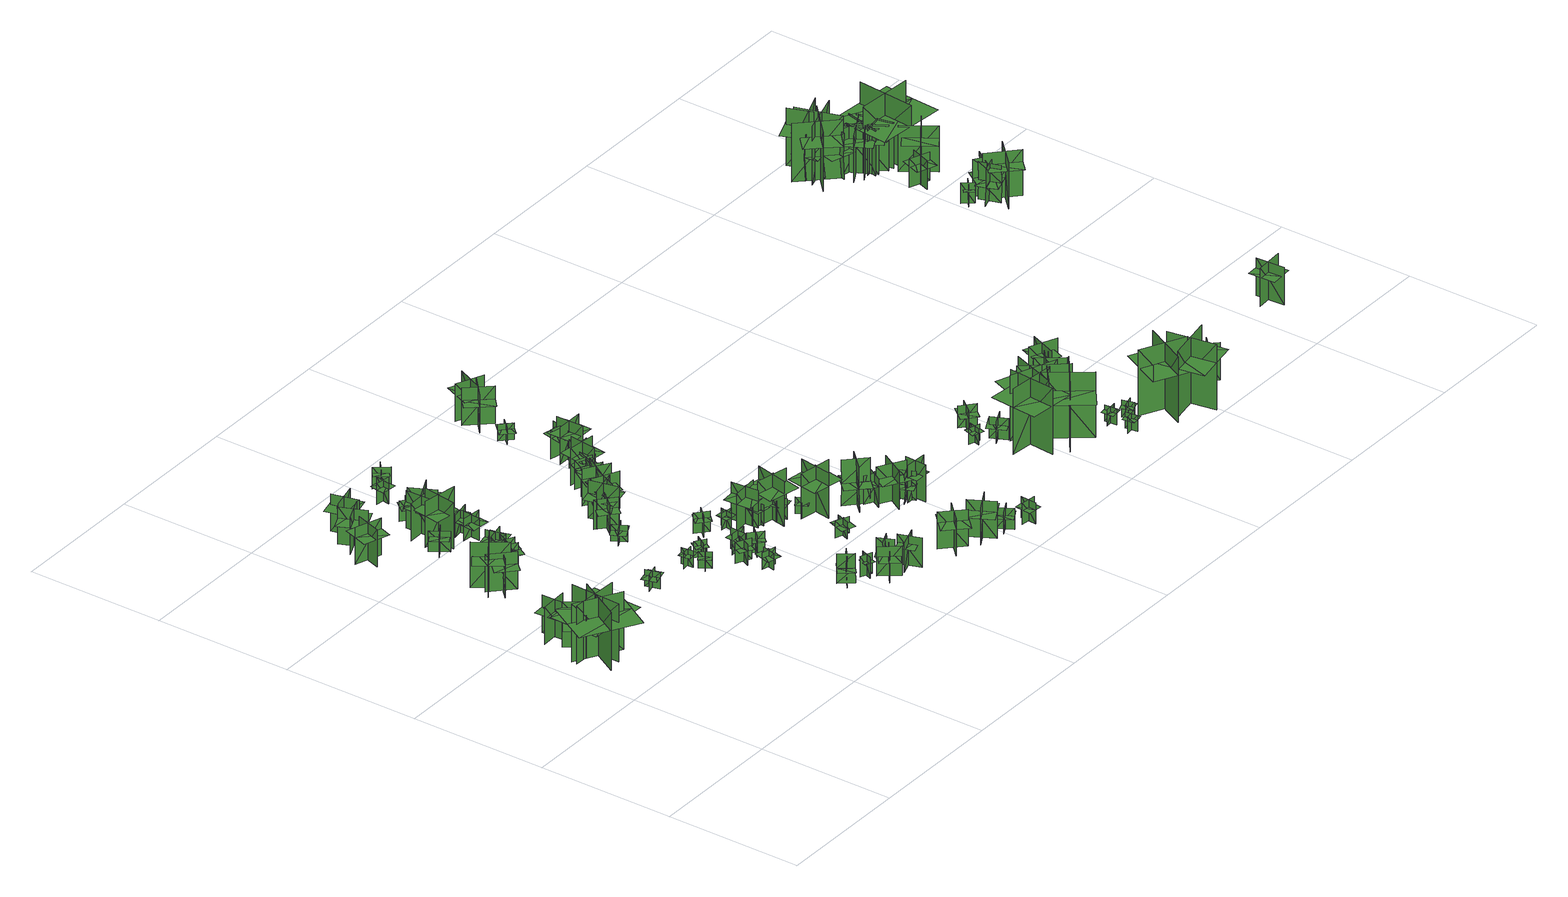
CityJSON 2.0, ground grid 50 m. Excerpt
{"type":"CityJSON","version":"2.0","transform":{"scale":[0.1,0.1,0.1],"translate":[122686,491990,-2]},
"CityObjects":{
"tree1":{"type":"SolitaryVegetationObject","geometry":[{"type":"MultiSurface","lod":"1","boundaries":[[[0,1,2]],[[0,2,3]],[[4,5,6]],[[4,6,7]],[[8,9,10]],[[8,10,11]],[[8,11,12]],[[8,12,13]]]}]},
"tree2":{"type":"SolitaryVegetationObject","geometry":[{"type":"MultiSurface","lod":"1","boundaries":[[[14,15,16]],[[14,16,17]],[[18,19,20]],[[18,20,21]],[[22,23,24]],[[22,24,25]],[[22,25,26]],[[22,26,27]]]}]},
"tree3":{"type":"SolitaryVegetationObject","geometry":[{"type":"MultiSurface","lod":"1","boundaries":[[[28,29,30]],[[28,30,31]],[[32,33,34]],[[32,34,35]],[[36,37,38]],[[36,38,39]],[[36,39,40]],[[36,40,41]]]}]},
"tree4":{"type":"SolitaryVegetationObject","geometry":[{"type":"MultiSurface","lod":"1","boundaries":[[[42,43,44]],[[42,44,45]],[[46,47,48]],[[46,48,49]],[[50,51,52]],[[50,52,53]],[[50,53,54]],[[50,54,55]]]}]},
"tree5":{"type":"SolitaryVegetationObject","geometry":[{"type":"MultiSurface","lod":"1","boundaries":[[[56,57,58]],[[56,58,59]],[[60,61,62]],[[60,62,63]],[[64,65,66]],[[64,66,67]],[[64,67,68]],[[64,68,69]]]}]},
"tree6":{"type":"SolitaryVegetationObject","geometry":[{"type":"MultiSurface","lod":"1","boundaries":[[[70,71,72]],[[70,72,73]],[[74,75,76]],[[74,76,77]],[[78,79,80]],[[78,80,81]],[[78,81,82]],[[78,82,83]]]}]},
"tree7":{"type":"SolitaryVegetationObject","geometry":[{"type":"MultiSurface","lod":"1","boundaries":[[[84,85,86]],[[84,86,87]],[[88,89,90]],[[88,90,91]],[[92,93,94]],[[92,94,95]],[[92,95,96]],[[92,96,97]]]}]},
"tree8":{"type":"SolitaryVegetationObject","geometry":[{"type":"MultiSurface","lod":"1","boundaries":[[[98,99,100]],[[98,100,101]],[[102,103,104]],[[102,104,105]],[[106,107,108]],[[106,108,109]],[[106,109,110]],[[106,110,111]]]}]},
"tree9":{"type":"SolitaryVegetationObject","geometry":[{"type":"MultiSurface","lod":"1","boundaries":[[[112,113,114]],[[112,114,115]],[[116,117,118]],[[116,118,119]],[[120,121,122]],[[120,122,123]],[[120,123,124]],[[120,124,125]]]}]},
"tree10":{"type":"SolitaryVegetationObject","geometry":[{"type":"MultiSurface","lod":"1","boundaries":[[[126,127,128]],[[126,128,129]],[[130,131,132]],[[130,132,133]],[[134,135,136]],[[134,136,137]],[[134,137,138]],[[134,138,139]]]}]},
"tree11":{"type":"SolitaryVegetationObject","geometry":[{"type":"MultiSurface","lod":"1","boundaries":[[[140,141,142]],[[140,142,143]],[[144,145,146]],[[144,146,147]],[[148,149,150]],[[148,150,151]],[[148,151,152]],[[148,152,153]]]}]},
"tree12":{"type":"SolitaryVegetationObject","geometry":[{"type":"MultiSurface","lod":"1","boundaries":[[[154,155,156]],[[154,156,157]],[[158,159,160]],[[158,160,161]],[[162,163,164]],[[162,164,165]],[[162,165,166]],[[162,166,167]]]}]},
"tree13":{"type":"SolitaryVegetationObject","geometry":[{"type":"MultiSurface","lod":"1","boundaries":[[[168,169,170]],[[168,170,171]],[[172,173,174]],[[172,174,175]],[[176,177,178]],[[176,178,179]],[[176,179,180]],[[176,180,181]]]}]},
"tree14":{"type":"SolitaryVegetationObject","geometry":[{"type":"MultiSurface","lod":"1","boundaries":[[[182,183,184]],[[182,184,185]],[[186,187,188]],[[186,188,189]],[[190,191,192]],[[190,192,193]],[[190,193,194]],[[190,194,195]]]}]},
"tree15":{"type":"SolitaryVegetationObject","geometry":[{"type":"MultiSurface","lod":"1","boundaries":[[[196,197,198]],[[196,198,199]],[[200,201,202]],[[200,202,203]],[[204,205,206]],[[204,206,207]],[[204,207,208]],[[204,208,209]]]}]},
"tree16":{"type":"SolitaryVegetationObject","geometry":[{"type":"MultiSurface","lod":"1","boundaries":[[[210,211,212]],[[210,212,213]],[[214,215,216]],[[214,216,217]],[[218,219,220]],[[218,220,221]],[[218,221,222]],[[218,222,223]]]}]},
"tree17":{"type":"SolitaryVegetationObject","geometry":[{"type":"MultiSurface","lod":"1","boundaries":[[[224,225,226]],[[224,226,227]],[[228,229,230]],[[228,230,231]],[[232,233,234]],[[232,234,235]],[[232,235,236]],[[232,236,237]]]}]},
"tree18":{"type":"SolitaryVegetationObject","geometry":[{"type":"MultiSurface","lod":"1","boundaries":[[[238,239,240]],[[238,240,241]],[[242,243,244]],[[242,244,245]],[[246,247,248]],[[246,248,249]],[[246,249,250]],[[246,250,251]]]}]},
"tree19":{"type":"SolitaryVegetationObject","geometry":[{"type":"MultiSurface","lod":"1","boundaries":[[[252,253,254]],[[252,254,255]],[[256,257,258]],[[256,258,259]],[[260,261,262]],[[260,262,263]],[[260,263,264]],[[260,264,265]]]}]},
"tree20":{"type":"SolitaryVegetationObject","geometry":[{"type":"MultiSurface","lod":"1","boundaries":[[[266,267,268]],[[266,268,269]],[[270,271,272]],[[270,272,273]],[[274,275,276]],[[274,276,277]],[[274,277,278]],[[274,278,279]]]}]},
"tree21":{"type":"SolitaryVegetationObject","geometry":[{"type":"MultiSurface","lod":"1","boundaries":[[[280,281,282]],[[280,282,283]],[[284,285,286]],[[284,286,287]],[[288,289,290]],[[288,290,291]],[[288,291,292]],[[288,292,293]]]}]},
"tree22":{"type":"SolitaryVegetationObject","geometry":[{"type":"MultiSurface","lod":"1","boundaries":[[[294,295,296]],[[294,296,297]],[[298,299,300]],[[298,300,301]],[[302,303,304]],[[302,304,305]],[[302,305,306]],[[302,306,307]]]}]},
"tree23":{"type":"SolitaryVegetationObject","geometry":[{"type":"MultiSurface","lod":"1","boundaries":[[[308,309,310]],[[308,310,311]],[[312,313,314]],[[312,314,315]],[[316,317,318]],[[316,318,319]],[[316,319,320]],[[316,320,321]]]}]},
"tree24":{"type":"SolitaryVegetationObject","geometry":[{"type":"MultiSurface","lod":"1","boundaries":[[[322,323,324]],[[322,324,325]],[[326,327,328]],[[326,328,329]],[[330,331,332]],[[330,332,333]],[[330,333,334]],[[330,334,335]]]}]},
"tree25":{"type":"SolitaryVegetationObject","geometry":[{"type":"MultiSurface","lod":"1","boundaries":[[[336,337,338]],[[336,338,339]],[[340,341,342]],[[340,342,343]],[[344,345,346]],[[344,346,347]],[[344,347,348]],[[344,348,349]]]}]},
"tree26":{"type":"SolitaryVegetationObject","geometry":[{"type":"MultiSurface","lod":"1","boundaries":[[[350,351,352]],[[350,352,353]],[[354,355,356]],[[354,356,357]],[[358,359,360]],[[358,360,361]],[[358,361,362]],[[358,362,363]]]}]},
"tree27":{"type":"SolitaryVegetationObject","geometry":[{"type":"MultiSurface","lod":"1","boundaries":[[[364,365,366]],[[364,366,367]],[[368,369,370]],[[368,370,371]],[[372,373,369]],[[372,369,368]],[[374,375,365]],[[374,365,364]],[[364,365,376]],[[364,376,377]],[[364,378,379]],[[364,379,365]]]}]},
"tree28":{"type":"SolitaryVegetationObject","geometry":[{"type":"MultiSurface","lod":"1","boundaries":[[[380,381,382]],[[380,382,383]],[[384,385,386]],[[384,386,387]],[[388,389,390]],[[388,390,391]],[[388,391,392]],[[388,392,393]]]}]},
"tree29":{"type":"SolitaryVegetationObject","geometry":[{"type":"MultiSurface","lod":"1","boundaries":[[[394,395,396]],[[394,396,397]],[[398,399,400]],[[398,400,401]],[[402,403,404]],[[402,404,405]],[[402,403,406]],[[402,406,407]]]}]},
"tree30":{"type":"SolitaryVegetationObject","geometry":[{"type":"MultiSurface","lod":"1","boundaries":[[[408,409,410]],[[408,410,411]],[[412,413,414]],[[412,414,415]],[[416,417,418]],[[416,418,419]],[[416,419,420]],[[416,420,421]]]}]},
"tree31":{"type":"SolitaryVegetationObject","geometry":[{"type":"MultiSurface","lod":"1","boundaries":[[[422,423,424]],[[422,424,425]],[[426,427,428]],[[426,428,429]],[[430,431,432]],[[430,432,433]],[[430,434,435]],[[430,435,431]]]}]},
"tree32":{"type":"SolitaryVegetationObject","geometry":[{"type":"MultiSurface","lod":"1","boundaries":[[[436,437,438]],[[436,438,439]],[[440,441,442]],[[440,442,443]],[[444,445,446]],[[444,446,447]],[[444,447,448]],[[444,448,449]]]}]},
"tree33":{"type":"SolitaryVegetationObject","geometry":[{"type":"MultiSurface","lod":"1","boundaries":[[[450,451,452]],[[450,452,453]],[[454,455,456]],[[454,456,457]],[[458,459,460]],[[458,460,461]],[[458,459,462]],[[458,462,463]]]}]},
"tree34":{"type":"SolitaryVegetationObject","geometry":[{"type":"MultiSurface","lod":"1","boundaries":[[[464,465,466]],[[464,466,467]],[[468,469,470]],[[468,470,471]],[[472,473,474]],[[472,474,475]],[[472,473,476]],[[472,476,477]]]}]},
"tree35":{"type":"SolitaryVegetationObject","geometry":[{"type":"MultiSurface","lod":"1","boundaries":[[[478,479,480]],[[478,480,481]],[[482,483,484]],[[482,484,485]],[[486,487,488]],[[486,488,489]],[[486,487,490]],[[486,490,491]]]}]},
"tree36":{"type":"SolitaryVegetationObject","geometry":[{"type":"MultiSurface","lod":"1","boundaries":[[[492,493,494]],[[492,494,495]],[[496,497,498]],[[496,498,499]],[[500,501,502]],[[500,502,503]],[[500,501,504]],[[500,504,505]]]}]},
"tree37":{"type":"SolitaryVegetationObject","geometry":[{"type":"MultiSurface","lod":"1","boundaries":[[[506,507,508]],[[506,508,509]],[[510,511,512]],[[510,512,513]],[[514,515,516]],[[514,516,517]],[[514,515,518]],[[514,518,519]]]}]},
"tree38":{"type":"SolitaryVegetationObject","geometry":[{"type":"MultiSurface","lod":"1","boundaries":[[[520,521,522]],[[520,522,523]],[[524,525,526]],[[524,526,527]],[[528,529,525]],[[528,525,524]],[[530,531,521]],[[530,521,520]],[[520,521,532]],[[520,532,533]],[[520,534,535]],[[520,535,521]]]}]},
"tree39":{"type":"SolitaryVegetationObject","geometry":[{"type":"MultiSurface","lod":"1","boundaries":[[[536,537,538]],[[536,538,539]],[[540,541,542]],[[540,542,543]],[[544,545,546]],[[544,546,547]],[[544,547,548]],[[544,548,549]]]}]},
"tree40":{"type":"SolitaryVegetationObject","geometry":[{"type":"MultiSurface","lod":"1","boundaries":[[[550,551,552]],[[550,552,553]],[[554,555,556]],[[554,556,557]],[[558,559,560]],[[558,560,561]],[[558,562,563]],[[558,563,559]]]}]},
"tree41":{"type":"SolitaryVegetationObject","geometry":[{"type":"MultiSurface","lod":"1","boundaries":[[[564,565,566]],[[564,566,567]],[[568,569,570]],[[568,570,571]],[[572,573,574]],[[572,574,575]],[[572,576,577]],[[572,577,573]]]}]},
"tree42":{"type":"SolitaryVegetationObject","geometry":[{"type":"MultiSurface","lod":"1","boundaries":[[[578,579,580]],[[578,580,581]],[[582,583,584]],[[582,584,585]],[[586,587,588]],[[586,588,589]],[[586,589,590]],[[586,590,591]]]}]},
"tree43":{"type":"SolitaryVegetationObject","geometry":[{"type":"MultiSurface","lod":"1","boundaries":[[[592,593,594]],[[592,594,595]],[[596,597,598]],[[596,598,599]],[[600,601,602]],[[600,602,603]],[[600,603,604]],[[600,604,605]]]}]},
"tree44":{"type":"SolitaryVegetationObject","geometry":[{"type":"MultiSurface","lod":"1","boundaries":[[[606,607,608]],[[606,608,609]],[[610,611,612]],[[610,612,613]],[[614,615,616]],[[614,616,617]],[[614,617,618]],[[614,618,619]]]}]},
"tree45":{"type":"SolitaryVegetationObject","geometry":[{"type":"MultiSurface","lod":"1","boundaries":[[[620,621,622]],[[620,622,623]],[[624,625,626]],[[624,626,627]],[[628,629,630]],[[628,630,631]],[[628,631,632]],[[628,632,633]]]}]},
"tree46":{"type":"SolitaryVegetationObject","geometry":[{"type":"MultiSurface","lod":"1","boundaries":[[[634,635,636]],[[634,636,637]],[[638,639,640]],[[638,640,641]],[[642,643,644]],[[642,644,645]],[[642,645,646]],[[642,646,647]]]}]},
"tree47":{"type":"SolitaryVegetationObject","geometry":[{"type":"MultiSurface","lod":"1","boundaries":[[[648,649,650]],[[648,650,651]],[[652,653,654]],[[652,654,655]],[[656,657,658]],[[656,658,659]],[[656,659,660]],[[656,660,661]]]}]},
"tree48":{"type":"SolitaryVegetationObject","geometry":[{"type":"MultiSurface","lod":"1","boundaries":[[[662,663,664]],[[662,664,665]],[[666,667,668]],[[666,668,669]],[[670,671,672]],[[670,672,673]],[[670,673,674]],[[670,674,675]]]}]},
"tree49":{"type":"SolitaryVegetationObject","geometry":[{"type":"MultiSurface","lod":"1","boundaries":[[[676,677,678]],[[676,678,679]],[[680,681,682]],[[680,682,683]],[[684,685,686]],[[684,686,687]],[[684,687,688]],[[684,688,689]]]}]},
"tree50":{"type":"SolitaryVegetationObject","geometry":[{"type":"MultiSurface","lod":"1","boundaries":[[[690,691,692]],[[690,692,693]],[[694,695,696]],[[694,696,697]],[[698,699,700]],[[698,700,701]],[[698,701,702]],[[698,702,703]]]}]},
"tree51":{"type":"SolitaryVegetationObject","geometry":[{"type":"MultiSurface","lod":"1","boundaries":[[[704,705,706]],[[704,706,707]],[[708,709,710]],[[708,710,711]],[[712,713,714]],[[712,714,715]],[[712,715,716]],[[712,716,717]]]}]},
"tree52":{"type":"SolitaryVegetationObject","geometry":[{"type":"MultiSurface","lod":"1","boundaries":[[[718,719,720]],[[718,720,721]],[[722,723,724]],[[722,724,725]],[[726,727,728]],[[726,728,729]],[[726,729,730]],[[726,730,731]]]}]},
"tree53":{"type":"SolitaryVegetationObject","geometry":[{"type":"MultiSurface","lod":"1","boundaries":[[[732,733,734]],[[732,734,735]],[[736,737,738]],[[736,738,739]],[[740,741,742]],[[740,742,743]],[[740,743,744]],[[740,744,745]]]}]},
"tree54":{"type":"SolitaryVegetationObject","geometry":[{"type":"MultiSurface","lod":"1","boundaries":[[[746,747,748]],[[746,748,749]],[[750,751,752]],[[750,752,753]],[[754,755,756]],[[754,756,757]],[[754,757,758]],[[754,758,759]]]}]},
"tree55":{"type":"SolitaryVegetationObject","geometry":[{"type":"MultiSurface","lod":"1","boundaries":[[[760,761,762]],[[760,762,763]],[[764,765,766]],[[764,766,767]],[[768,769,770]],[[768,770,771]],[[768,771,772]],[[768,772,773]]]}]},
"tree56":{"type":"SolitaryVegetationObject","geometry":[{"type":"MultiSurface","lod":"1","boundaries":[[[774,775,776]],[[774,776,777]],[[778,779,780]],[[778,780,781]],[[782,783,784]],[[782,784,785]],[[782,785,786]],[[782,786,787]]]}]},
"tree57":{"type":"SolitaryVegetationObject","geometry":[{"type":"MultiSurface","lod":"1","boundaries":[[[788,789,790]],[[788,790,791]],[[792,793,794]],[[792,794,795]],[[796,797,798]],[[796,798,799]],[[796,799,800]],[[796,800,801]]]}]},
"tree58":{"type":"SolitaryVegetationObject","geometry":[{"type":"MultiSurface","lod":"1","boundaries":[[[802,803,804]],[[802,804,805]],[[806,807,808]],[[806,808,809]],[[810,811,812]],[[810,812,813]],[[810,813,814]],[[810,814,815]]]}]},
"tree59":{"type":"SolitaryVegetationObject","geometry":[{"type":"MultiSurface","lod":"1","boundaries":[[[816,817,818]],[[816,818,819]],[[820,821,822]],[[820,822,823]],[[824,825,821]],[[824,821,820]],[[826,827,817]],[[826,817,816]],[[816,817,828]],[[816,828,829]],[[816,830,831]],[[816,831,817]]]}]},
"tree60":{"type":"SolitaryVegetationObject","geometry":[{"type":"MultiSurface","lod":"1","boundaries":[[[832,833,834]],[[832,834,835]],[[836,837,838]],[[836,838,839]],[[840,841,842]],[[840,842,843]],[[840,843,844]],[[840,844,845]]]}]},
"tree61":{"type":"SolitaryVegetationObject","geometry":[{"type":"MultiSurface","lod":"1","boundaries":[[[846,847,848]],[[846,848,849]],[[850,851,852]],[[850,852,853]],[[854,855,856]],[[854,856,857]],[[854,855,858]],[[854,858,859]]]}]},
"tree62":{"type":"SolitaryVegetationObject","geometry":[{"type":"MultiSurface","lod":"1","boundaries":[[[860,861,862]],[[860,862,863]],[[864,865,866]],[[864,866,867]],[[868,869,870]],[[868,870,871]],[[868,871,872]],[[868,872,873]]]}]},
"tree63":{"type":"SolitaryVegetationObject","geometry":[{"type":"MultiSurface","lod":"1","boundaries":[[[874,875,876]],[[874,876,877]],[[878,879,880]],[[878,880,881]],[[882,883,884]],[[882,884,885]],[[882,883,886]],[[882,886,887]]]}]},
"tree64":{"type":"SolitaryVegetationObject","geometry":[{"type":"MultiSurface","lod":"1","boundaries":[[[888,889,890]],[[888,890,891]],[[892,893,894]],[[892,894,895]],[[896,897,898]],[[896,898,899]],[[896,897,900]],[[896,900,901]]]}]},
"tree65":{"type":"SolitaryVegetationObject","geometry":[{"type":"MultiSurface","lod":"1","boundaries":[[[902,903,904]],[[902,904,905]],[[906,907,908]],[[906,908,909]],[[910,911,907]],[[910,907,906]],[[912,913,903]],[[912,903,902]],[[902,903,914]],[[902,914,915]],[[902,916,917]],[[902,917,903]]]}]},
"tree66":{"type":"SolitaryVegetationObject","geometry":[{"type":"MultiSurface","lod":"1","boundaries":[[[918,919,920]],[[918,920,921]],[[922,923,924]],[[922,924,925]],[[926,927,928]],[[926,928,929]],[[926,927,930]],[[926,930,931]]]}]},
"tree67":{"type":"SolitaryVegetationObject","geometry":[{"type":"MultiSurface","lod":"1","boundaries":[[[932,933,934]],[[932,934,935]],[[936,937,938]],[[936,938,939]],[[940,941,942]],[[940,942,943]],[[940,941,944]],[[940,944,945]]]}]},
"tree68":{"type":"SolitaryVegetationObject","geometry":[{"type":"MultiSurface","lod":"1","boundaries":[[[946,947,948]],[[946,948,949]],[[950,951,952]],[[950,952,953]],[[954,955,956]],[[954,956,957]],[[954,957,958]],[[954,958,959]]]}]},
"tree69":{"type":"SolitaryVegetationObject","geometry":[{"type":"MultiSurface","lod":"1","boundaries":[[[960,961,962]],[[960,962,963]],[[964,965,966]],[[964,966,967]],[[968,969,970]],[[968,970,971]],[[968,971,972]],[[968,972,973]]]}]},
"tree70":{"type":"SolitaryVegetationObject","geometry":[{"type":"MultiSurface","lod":"1","boundaries":[[[974,975,976]],[[974,976,977]],[[978,979,980]],[[978,980,981]],[[982,983,984]],[[982,984,985]],[[982,985,986]],[[982,986,987]]]}]},
"tree71":{"type":"SolitaryVegetationObject","geometry":[{"type":"MultiSurface","lod":"1","boundaries":[[[988,989,990]],[[988,990,991]],[[992,993,994]],[[992,994,995]],[[996,997,998]],[[996,998,999]],[[996,999,1000]],[[996,1000,1001]]]}]},
"tree72":{"type":"SolitaryVegetationObject","geometry":[{"type":"MultiSurface","lod":"1","boundaries":[[[1002,1003,1004]],[[1002,1004,1005]],[[1006,1007,1008]],[[1006,1008,1009]],[[1010,1011,1012]],[[1010,1012,1013]],[[1010,1013,1014]],[[1010,1014,1015]]]}]},
"tree73":{"type":"SolitaryVegetationObject","geometry":[{"type":"MultiSurface","lod":"1","boundaries":[[[1016,1017,1018]],[[1016,1018,1019]],[[1020,1021,1022]],[[1020,1022,1023]],[[1024,1025,1026]],[[1024,1026,1027]],[[1024,1027,1028]],[[1024,1028,1029]]]}]},
"tree74":{"type":"SolitaryVegetationObject","geometry":[{"type":"MultiSurface","lod":"1","boundaries":[[[1030,1031,1032]],[[1030,1032,1033]],[[1034,1035,1036]],[[1034,1036,1037]],[[1038,1039,1040]],[[1038,1040,1041]],[[1038,1041,1042]],[[1038,1042,1043]]]}]},
"tree75":{"type":"SolitaryVegetationObject","geometry":[{"type":"MultiSurface","lod":"1","boundaries":[[[1044,1045,1046]],[[1044,1046,1047]],[[1048,1049,1050]],[[1048,1050,1051]],[[1052,1053,1054]],[[1052,1054,1055]],[[1052,1055,1056]],[[1052,1056,1057]]]}]},
"tree76":{"type":"SolitaryVegetationObject","geometry":[{"type":"MultiSurface","lod":"1","boundaries":[[[1058,1059,1060]],[[1058,1060,1061]],[[1062,1063,1064]],[[1062,1064,1065]],[[1066,1067,1068]],[[1066,1068,1069]],[[1066,1069,1070]],[[1066,1070,1071]]]}]},
"tree77":{"type":"SolitaryVegetationObject","geometry":[{"type":"MultiSurface","lod":"1","boundaries":[[[1072,1073,1074]],[[1072,1074,1075]],[[1076,1077,1078]],[[1076,1078,1079]],[[1080,1081,1082]],[[1080,1082,1083]],[[1080,1083,1084]],[[1080,1084,1085]]]}]},
"tree78":{"type":"SolitaryVegetationObject","geometry":[{"type":"MultiSurface","lod":"1","boundaries":[[[1086,1087,1088]],[[1086,1088,1089]],[[1090,1091,1092]],[[1090,1092,1093]],[[1094,1095,1096]],[[1094,1096,1097]],[[1094,1097,1098]],[[1094,1098,1099]]]}]},
"tree79":{"type":"SolitaryVegetationObject","geometry":[{"type":"MultiSurface","lod":"1","boundaries":[[[1100,1101,1102]],[[1100,1102,1103]],[[1104,1105,1106]],[[1104,1106,1107]],[[1108,1109,1110]],[[1108,1110,1111]],[[1108,1111,1112]],[[1108,1112,1113]]]}]},
"tree80":{"type":"SolitaryVegetationObject","geometry":[{"type":"MultiSurface","lod":"1","boundaries":[[[1114,1115,1116]],[[1114,1116,1117]],[[1118,1119,1120]],[[1118,1120,1121]],[[1122,1123,1124]],[[1122,1124,1125]],[[1122,1126,1127]],[[1122,1127,1123]]]}]},
"tree81":{"type":"SolitaryVegetationObject","geometry":[{"type":"MultiSurface","lod":"1","boundaries":[[[1128,1129,1130]],[[1128,1130,1131]],[[1132,1133,1134]],[[1132,1134,1135]],[[1136,1137,1138]],[[1136,1138,1139]],[[1136,1139,1140]],[[1136,1140,1141]]]}]},
"tree82":{"type":"SolitaryVegetationObject","geometry":[{"type":"MultiSurface","lod":"1","boundaries":[[[1142,1143,1144]],[[1142,1144,1145]],[[1146,1147,1148]],[[1146,1148,1149]],[[1150,1151,1152]],[[1150,1152,1153]],[[1150,1154,1155]],[[1150,1155,1151]]]}]},
"tree83":{"type":"SolitaryVegetationObject","geometry":[{"type":"MultiSurface","lod":"1","boundaries":[[[1156,1157,1158]],[[1156,1158,1159]],[[1160,1161,1162]],[[1160,1162,1163]],[[1164,1165,1166]],[[1164,1166,1167]],[[1164,1167,1168]],[[1164,1168,1169]]]}]},
"tree84":{"type":"SolitaryVegetationObject","geometry":[{"type":"MultiSurface","lod":"1","boundaries":[[[1170,1171,1172]],[[1170,1172,1173]],[[1174,1175,1176]],[[1174,1176,1177]],[[1178,1179,1180]],[[1178,1180,1181]],[[1178,1181,1182]],[[1178,1182,1183]]]}]},
"tree85":{"type":"SolitaryVegetationObject","geometry":[{"type":"MultiSurface","lod":"1","boundaries":[[[1184,1185,1186]],[[1184,1186,1187]],[[1188,1189,1190]],[[1188,1190,1191]],[[1192,1193,1194]],[[1192,1194,1195]],[[1192,1196,1197]],[[1192,1197,1193]]]}]},
"tree86":{"type":"SolitaryVegetationObject","geometry":[{"type":"MultiSurface","lod":"1","boundaries":[[[1198,1199,1200]],[[1198,1200,1201]],[[1202,1203,1204]],[[1202,1204,1205]],[[1206,1207,1208]],[[1206,1208,1209]],[[1206,1210,1211]],[[1206,1211,1207]]]}]},
"tree87":{"type":"SolitaryVegetationObject","geometry":[{"type":"MultiSurface","lod":"1","boundaries":[[[1212,1213,1214]],[[1212,1214,1215]],[[1216,1217,1218]],[[1216,1218,1219]],[[1220,1221,1222]],[[1220,1222,1223]],[[1220,1223,1224]],[[1220,1224,1225]]]}]},
"tree88":{"type":"SolitaryVegetationObject","geometry":[{"type":"MultiSurface","lod":"1","boundaries":[[[1226,1227,1228]],[[1226,1228,1229]],[[1230,1231,1232]],[[1230,1232,1233]],[[1234,1235,1231]],[[1234,1231,1230]],[[1236,1237,1227]],[[1236,1227,1226]],[[1226,1227,1238]],[[1226,1238,1239]],[[1226,1240,1241]],[[1226,1241,1227]]]}]},
"tree89":{"type":"SolitaryVegetationObject","geometry":[{"type":"MultiSurface","lod":"1","boundaries":[[[1242,1243,1244]],[[1242,1244,1245]],[[1246,1247,1248]],[[1246,1248,1249]],[[1250,1251,1247]],[[1250,1247,1246]],[[1252,1253,1243]],[[1252,1243,1242]],[[1242,1243,1254]],[[1242,1254,1255]],[[1242,1256,1257]],[[1242,1257,1243]]]}]},
"tree90":{"type":"SolitaryVegetationObject","geometry":[{"type":"MultiSurface","lod":"1","boundaries":[[[1258,1259,1260]],[[1258,1260,1261]],[[1262,1263,1264]],[[1262,1264,1265]],[[1266,1267,1263]],[[1266,1263,1262]],[[1268,1269,1259]],[[1268,1259,1258]],[[1258,1259,1270]],[[1258,1270,1271]],[[1258,1272,1273]],[[1258,1273,1259]]]}]},
"tree91":{"type":"SolitaryVegetationObject","geometry":[{"type":"MultiSurface","lod":"1","boundaries":[[[1274,1275,1276]],[[1274,1276,1277]],[[1278,1279,1280]],[[1278,1280,1281]],[[1282,1283,1284]],[[1282,1284,1285]],[[1282,1286,1287]],[[1282,1287,1283]]]}]},
"tree92":{"type":"SolitaryVegetationObject","geometry":[{"type":"MultiSurface","lod":"1","boundaries":[[[1288,1289,1290]],[[1288,1290,1291]],[[1292,1293,1294]],[[1292,1294,1295]],[[1296,1297,1298]],[[1296,1298,1299]],[[1296,1299,1300]],[[1296,1300,1301]]]}]},
"tree93":{"type":"SolitaryVegetationObject","geometry":[{"type":"MultiSurface","lod":"1","boundaries":[[[1302,1303,1304]],[[1302,1304,1305]],[[1306,1307,1308]],[[1306,1308,1309]],[[1310,1311,1312]],[[1310,1312,1313]],[[1310,1314,1315]],[[1310,1315,1311]]]}]},
"tree94":{"type":"SolitaryVegetationObject","geometry":[{"type":"MultiSurface","lod":"1","boundaries":[[[1316,1317,1318]],[[1316,1318,1319]],[[1320,1321,1322]],[[1320,1322,1323]],[[1324,1325,1326]],[[1324,1326,1327]],[[1324,1327,1328]],[[1324,1328,1329]]]}]},
"tree95":{"type":"SolitaryVegetationObject","geometry":[{"type":"MultiSurface","lod":"1","boundaries":[[[1330,1331,1332]],[[1330,1332,1333]],[[1334,1335,1336]],[[1334,1336,1337]],[[1338,1339,1335]],[[1338,1335,1334]],[[1340,1341,1331]],[[1340,1331,1330]],[[1330,1331,1342]],[[1330,1342,1343]],[[1330,1344,1345]],[[1330,1345,1331]]]}]},
"tree96":{"type":"SolitaryVegetationObject","geometry":[{"type":"MultiSurface","lod":"1","boundaries":[[[1346,1347,1348]],[[1346,1348,1349]],[[1350,1351,1352]],[[1350,1352,1353]],[[1354,1355,1356]],[[1354,1356,1357]],[[1354,1358,1359]],[[1354,1359,1355]]]}]},
"tree97":{"type":"SolitaryVegetationObject","geometry":[{"type":"MultiSurface","lod":"1","boundaries":[[[1360,1361,1362]],[[1360,1362,1363]],[[1364,1365,1366]],[[1364,1366,1367]],[[1368,1369,1370]],[[1368,1370,1371]],[[1368,1372,1373]],[[1368,1373,1369]]]}]},
"tree98":{"type":"SolitaryVegetationObject","geometry":[{"type":"MultiSurface","lod":"1","boundaries":[[[1374,1375,1376]],[[1374,1376,1377]],[[1378,1379,1380]],[[1378,1380,1381]],[[1382,1383,1384]],[[1382,1384,1385]],[[1382,1386,1387]],[[1382,1387,1383]]]}]},
"tree99":{"type":"SolitaryVegetationObject","geometry":[{"type":"MultiSurface","lod":"1","boundaries":[[[1388,1389,1390]],[[1388,1390,1391]],[[1392,1393,1394]],[[1392,1394,1395]],[[1396,1397,1398]],[[1396,1398,1399]],[[1396,1400,1401]],[[1396,1401,1397]]]}]},
"tree100":{"type":"SolitaryVegetationObject","geometry":[{"type":"MultiSurface","lod":"1","boundaries":[[[1402,1403,1404]],[[1402,1404,1405]],[[1406,1407,1408]],[[1406,1408,1409]],[[1410,1411,1412]],[[1410,1412,1413]],[[1410,1414,1415]],[[1410,1415,1411]]]}]},
"tree101":{"type":"SolitaryVegetationObject","geometry":[{"type":"MultiSurface","lod":"1","boundaries":[[[1416,1417,1418]],[[1416,1418,1419]],[[1420,1421,1422]],[[1420,1422,1423]],[[1424,1425,1426]],[[1424,1426,1427]],[[1424,1427,1428]],[[1424,1428,1429]]]}]}
},
"vertices":[
[187,821,15],[187,821,232],[94,659,232],[94,659,15],[218,699,15],[218,699,232],[61,789,232],[61,789,15],[242,685,162],[289,766,162],[94,878,162],[47,797,162],[0,716,162],[195,604,162],
[157,856,15],[157,856,232],[149,669,232],[149,669,15],[241,761,15],[241,761,232],[61,770,232],[61,770,15],[269,760,161],[273,853,161],[49,864,161],[44,770,161],[40,677,161],[264,666,161],
[204,748,14],[204,748,184],[117,866,184],[117,866,14],[106,765,14],[106,765,184],[221,848,184],[221,848,14],[88,752,129],[131,692,129],[274,796,129],[231,856,129],[188,915,129],[45,812,129],
[200,924,15],[95,920,15],[95,920,154],[200,924,154],[151,969,15],[151,969,154],[154,865,154],[154,865,15],[151,969,110],[107,968,110],[110,884,110],[154,886,110],[197,887,110],[195,971,110],
[236,1313,14],[308,1207,14],[308,1207,184],[236,1313,184],[221,1232,14],[221,1232,184],[326,1304,184],[326,1304,14],[221,1232,131],[251,1188,131],[335,1246,131],[305,1290,131],[275,1334,131],[191,1276,131],
[252,1187,12],[326,1261,12],[326,1261,152],[252,1187,152],[319,1187,12],[319,1187,152],[245,1261,152],[245,1261,12],[319,1187,108],[350,1218,108],[291,1277,108],[260,1246,108],[229,1215,108],[288,1156,108],
[181,1708,24],[147,1614,24],[147,1614,163],[181,1708,163],[120,1680,24],[214,1646,24],[214,1646,163],[120,1680,163],[120,1680,124],[104,1633,124],[197,1600,124],[214,1646,124],[231,1693,124],[137,1727,124],
[225,1705,25],[184,1796,25],[184,1796,163],[225,1705,163],[249,1767,25],[158,1727,25],[158,1727,163],[249,1767,163],[249,1767,124],[228,1813,124],[137,1772,124],[158,1727,124],[178,1681,124],[269,1722,124],
[352,1273,8],[352,1273,91],[414,1307,91],[414,1307,8],[366,1319,8],[366,1319,91],[400,1258,91],[400,1258,8],[361,1328,64],[330,1311,64],[371,1236,64],[403,1253,64],[434,1270,64],[392,1345,64],
[236,1861,24],[259,1765,24],[259,1765,163],[236,1861,163],[201,1805,24],[298,1828,24],[298,1828,163],[201,1805,163],[201,1805,124],[213,1756,124],[310,1780,124],[298,1828,124],[286,1877,124],[189,1853,124],
[391,1259,11],[391,1259,94],[427,1321,94],[427,1321,11],[380,1306,11],[380,1306,94],[439,1272,94],[439,1272,11],[370,1311,67],[353,1280,67],[427,1238,67],[445,1269,67],[462,1300,67],[388,1342,67],
[311,1490,22],[371,1529,22],[371,1529,99],[311,1490,99],[361,1480,22],[322,1540,22],[322,1540,99],[361,1480,99],[359,1483,78],[386,1499,78],[350,1555,78],[324,1538,78],[297,1521,78],[333,1466,78],
[400,1351,12],[400,1351,94],[398,1280,94],[398,1280,12],[432,1316,12],[432,1316,94],[364,1317,94],[364,1317,12],[443,1315,67],[444,1351,67],[358,1353,67],[358,1317,67],[357,1282,67],[442,1280,67],
[410,1285,14],[410,1285,96],[443,1348,96],[443,1348,14],[396,1331,14],[396,1331,96],[457,1300,96],[457,1300,14],[387,1336,69],[370,1305,69],[446,1265,69],[463,1297,69],[479,1328,69],[403,1368,69],
[575,876,8],[575,876,70],[589,825,70],[589,825,8],[606,858,8],[606,858,70],[556,844,70],[556,844,8],[614,860,50],[607,885,50],[545,869,50],[552,843,50],[559,817,50],[621,834,50],
[437,1400,14],[437,1400,97],[452,1330,97],[452,1330,14],[477,1373,14],[477,1373,97],[410,1358,97],[410,1358,14],[487,1376,70],[479,1411,70],[396,1392,70],[404,1357,70],[412,1322,70],[495,1341,70],
[414,1618,13],[393,1492,13],[393,1492,184],[414,1618,184],[347,1570,13],[347,1570,184],[474,1549,184],[474,1549,13],[347,1570,130],[339,1518,130],[439,1501,130],[448,1554,130],[457,1606,130],[356,1623,130],
[399,1575,21],[396,1680,21],[396,1680,161],[399,1575,161],[445,1624,21],[445,1624,161],[340,1621,161],[340,1621,21],[445,1624,117],[443,1668,117],[360,1665,117],[361,1621,117],[363,1578,117],[446,1580,117],
[448,1492,14],[448,1492,97],[519,1486,97],[519,1486,14],[485,1522,14],[485,1522,97],[479,1454,97],[479,1454,14],[486,1533,70],[450,1536,70],[443,1450,70],[479,1448,70],[514,1445,70],[521,1530,70],
[398,1625,19],[488,1668,19],[488,1668,158],[398,1625,158],[460,1603,19],[417,1692,19],[417,1692,158],[460,1603,158],[460,1603,119],[505,1624,119],[462,1714,119],[417,1692,119],[372,1671,119],[415,1581,119],
[453,1685,24],[409,1718,24],[409,1718,101],[453,1685,101],[448,1722,24],[415,1678,24],[415,1678,101],[448,1722,101],[448,1722,79],[426,1738,79],[393,1694,79],[415,1678,79],[437,1661,79],[470,1705,79],
[448,1525,15],[448,1525,98],[518,1538,98],[518,1538,15],[476,1564,15],[476,1564,98],[489,1497,98],[489,1497,15],[474,1574,71],[439,1568,71],[455,1484,71],[490,1490,71],[525,1497,71],[509,1581,71],
[752,813,11],[747,857,11],[747,857,72],[752,813,72],[770,836,11],[726,831,11],[726,831,72],[770,836,72],[770,836,55],[768,858,55],[724,853,55],[726,831,55],[729,809,55],[773,814,55],
[753,768,11],[790,792,11],[790,792,72],[753,768,72],[781,761,11],[758,799,11],[758,799,72],[781,761,72],[781,761,55],[800,773,55],[777,811,55],[758,799,55],[739,787,55],[763,750,55],
[479,1808,22],[486,1862,22],[486,1862,99],[479,1808,99],[508,1830,22],[453,1837,22],[453,1837,99],[508,1830,99],[508,1830,77],[511,1858,77],[457,1864,77],[453,1837,77],[450,1809,77],[505,1803,77],
[749,1069,13],[749,1069,75],[723,1116,75],[723,1116,13],[714,1080,13],[714,1080,75],[760,1104,75],[760,1104,13],[707,1076,55],[720,1052,55],[777,1083,55],[764,1107,55],[751,1130,55],[695,1100,55],
[936,385,70],[974,339,70],[997,359,70],[959,404,70],[977,382,70],[931,344,70],[933,341,125],[979,379,125],[979,379,16],[933,341,16],[934,383,16],[972,337,16],[974,339,125],[936,385,125],[913,365,70],[951,320,70],
[804,813,12],[828,850,12],[828,850,74],[804,813,74],[833,819,12],[796,843,12],[796,843,74],[833,819,74],[833,819,56],[845,837,56],[808,862,56],[796,843,56],[784,825,56],[821,800,56],
[862,680,12],[888,732,12],[888,732,90],[862,680,90],[900,692,12],[847,718,12],[847,718,90],[900,692,90],[864,679,64],[890,731,64],[864,744,64],[837,692,64],[911,721,64],[885,668,64],
[874,632,8],[874,632,70],[926,618,70],[926,618,8],[905,649,8],[905,649,70],[892,599,70],[892,599,8],[907,657,50],[881,664,50],[865,602,50],[891,595,50],[917,588,50],[933,650,50],
[562,1860,19],[525,1906,19],[525,1906,98],[562,1860,98],[567,1906,19],[521,1869,19],[521,1869,98],[567,1906,98],[559,1864,78],[525,1906,78],[507,1891,78],[541,1849,78],[577,1878,78],[543,1920,78],
[1024,318,14],[1042,359,14],[1042,359,92],[1024,318,92],[1052,329,14],[1052,329,92],[1011,347,92],[1011,347,14],[1051,330,67],[1058,347,67],[1025,361,67],[1017,344,67],[1010,327,67],[1043,312,67],
[759,1145,10],[811,1208,10],[811,1208,120],[759,1145,120],[814,1150,10],[751,1203,10],[751,1203,120],[814,1150,120],[761,1143,83],[813,1206,83],[782,1232,83],[729,1169,83],[839,1185,83],[786,1122,83],
[911,782,13],[909,724,13],[909,724,91],[911,782,91],[882,755,13],[941,753,13],[941,753,91],[882,755,91],[910,782,65],[907,724,65],[936,722,65],[939,781,65],[883,725,65],[886,784,65],
[915,723,13],[958,683,13],[958,683,91],[915,723,91],[917,683,13],[957,726,13],[957,726,91],[917,683,91],[914,722,65],[957,682,65],[977,704,65],[934,743,65],[941,664,65],[898,704,65],
[1104,304,13],[1040,252,13],[1040,252,122],[1104,304,122],[1049,310,13],[1100,246,13],[1100,246,122],[1049,310,122],[1102,306,86],[1039,254,86],[1064,222,86],[1128,274,86],[1018,280,86],[1082,332,86],
[798,1258,10],[822,1155,10],[822,1155,151],[798,1258,151],[760,1197,10],[863,1221,10],[863,1221,151],[760,1197,151],[795,1257,104],[819,1154,104],[871,1166,104],[846,1269,104],[777,1145,104],[753,1247,104],
[1118,289,68],[1093,343,68],[1065,330,68],[1090,276,68],[1079,302,68],[1133,327,68],[1131,331,123],[1077,306,123],[1077,306,14],[1131,331,14],[1120,290,14],[1095,344,14],[1093,343,123],[1118,289,123],[1145,302,68],[1120,356,68],
[954,893,13],[913,931,13],[913,931,90],[954,893,90],[953,930,13],[915,890,13],[915,890,90],[953,930,90],[953,930,68],[933,949,68],[895,909,68],[915,890,68],[935,871,68],[973,911,68],
[821,1181,10],[868,1277,10],[868,1277,151],[821,1181,151],[901,1209,10],[805,1256,10],[805,1256,151],[901,1209,151],[825,1189,114],[868,1277,114],[831,1295,114],[788,1208,114],[863,1171,114],[906,1258,114],
[1118,252,12],[1196,280,12],[1196,280,121],[1118,252,121],[1177,224,12],[1150,302,12],[1150,302,121],[1177,224,121],[1125,255,93],[1196,280,93],[1185,311,93],[1114,285,93],[1136,224,93],[1207,249,93],
[981,868,15],[1025,862,15],[1025,862,77],[981,868,77],[999,844,15],[1005,888,15],[1005,888,77],[999,844,77],[999,844,60],[1021,841,60],[1027,885,60],[1005,888,60],[983,891,60],[977,847,60],
[844,1316,10],[928,1262,10],[928,1262,148],[844,1316,148],[858,1251,10],[912,1335,10],[912,1335,148],[858,1251,148],[858,1251,109],[900,1224,109],[954,1308,109],[912,1335,109],[870,1362,109],[816,1278,109],
[1063,785,12],[1056,884,12],[1056,884,151],[1063,785,151],[1107,835,12],[1007,828,12],[1007,828,151],[1107,835,151],[1107,835,112],[1103,884,112],[1004,877,112],[1007,828,112],[1011,778,112],[1110,785,112],
[886,1350,12],[954,1314,12],[954,1314,120],[886,1350,120],[901,1301,12],[937,1369,12],[937,1369,120],[901,1301,120],[901,1301,90],[935,1283,90],[972,1351,90],[937,1369,90],[903,1387,90],[867,1319,90],
[1057,804,15],[1112,797,15],[1112,797,92],[1057,804,92],[1079,775,15],[1086,830,15],[1086,830,92],[1079,775,92],[1079,775,71],[1107,771,71],[1114,826,71],[1086,830,71],[1059,833,71],[1052,778,71],
[1206,531,14],[1206,531,76],[1156,549,76],[1156,549,14],[1173,516,14],[1173,516,76],[1191,564,76],[1191,564,14],[1171,508,55],[1196,499,55],[1217,560,55],[1192,569,55],[1167,578,55],[1145,517,55],
[1116,720,14],[1142,839,14],[1142,839,183],[1116,720,183],[1184,763,14],[1066,789,14],[1066,789,183],[1184,763,183],[1184,763,136],[1197,823,136],[1079,849,136],[1066,789,136],[1052,730,136],[1171,704,136],
[980,1362,11],[909,1392,11],[909,1392,118],[980,1362,118],[961,1410,11],[931,1338,11],[931,1338,118],[961,1410,118],[961,1410,88],[926,1425,88],[895,1354,88],[931,1338,88],[966,1323,88],[997,1394,88],
[1151,734,17],[1140,789,17],[1140,789,94],[1151,734,94],[1172,765,17],[1118,754,17],[1118,754,94],[1172,765,94],[1172,765,72],[1167,792,72],[1112,781,72],[1118,754,72],[1123,727,72],[1177,738,72],
[1365,181,12],[1294,251,12],[1294,251,150],[1365,181,150],[1365,247,12],[1295,176,12],[1295,176,150],[1365,247,150],[1365,247,111],[1330,282,111],[1260,211,111],[1295,176,111],[1330,141,111],[1400,212,111],
[1021,1404,10],[922,1416,10],[922,1416,149],[1021,1404,149],[980,1457,10],[968,1358,10],[968,1358,149],[980,1457,149],[980,1457,110],[931,1463,110],[918,1364,110],[968,1358,110],[1017,1352,110],[1029,1451,110],
[1219,699,15],[1197,737,15],[1197,737,77],[1219,699,77],[1227,727,15],[1189,705,15],[1189,705,77],[1227,727,77],[1227,727,59],[1216,746,59],[1178,725,59],[1189,705,59],[1199,686,59],[1238,708,59],
[1003,1402,13],[1000,1480,13],[1000,1480,120],[1003,1402,120],[1038,1440,13],[961,1437,13],[961,1437,120],[1038,1440,120],[1038,1440,90],[1037,1479,90],[960,1476,90],[961,1437,90],[963,1398,90],[1040,1401,90],
[1240,637,12],[1260,757,12],[1260,757,181],[1240,637,181],[1306,684,12],[1186,704,12],[1186,704,181],[1306,684,181],[1306,684,134],[1316,744,134],[1196,764,134],[1186,704,134],[1176,644,134],[1296,624,134],
[1393,152,12],[1480,200,12],[1480,200,150],[1393,152,150],[1456,133,12],[1408,220,12],[1408,220,150],[1456,133,150],[1456,133,112],[1500,157,112],[1452,244,112],[1408,220,112],[1365,196,112],[1413,109,112],
[1050,1564,11],[1051,1464,11],[1051,1464,150],[1050,1564,150],[1003,1517,11],[1103,1517,11],[1103,1517,150],[1003,1517,150],[1003,1517,111],[1003,1467,111],[1103,1467,111],[1103,1517,111],[1103,1567,111],[1003,1567,111],
[1087,1542,11],[1012,1560,11],[1012,1560,119],[1087,1542,119],[1061,1586,11],[1042,1511,11],[1042,1511,119],[1061,1586,119],[1061,1586,89],[1023,1595,89],[1005,1520,89],[1042,1511,89],[1080,1502,89],[1098,1577,89],
[1321,578,100],[1386,645,100],[1351,679,100],[1286,611,100],[1318,642,100],[1385,578,100],[1389,582,185],[1322,646,185],[1322,646,14],[1389,582,14],[1323,575,14],[1388,642,14],[1386,645,185],[1321,578,185],[1355,545,100],[1419,612,100],
[996,1756,14],[996,1756,76],[1035,1720,76],[1035,1720,14],[1032,1757,14],[1032,1757,76],[997,1719,76],[997,1719,14],[1038,1762,56],[1018,1781,56],[974,1734,56],[994,1716,56],[1013,1697,56],[1057,1744,56],
[1500,168,14],[1529,117,14],[1529,117,93],[1500,168,93],[1489,130,14],[1541,159,14],[1541,159,93],[1489,130,93],[1498,168,66],[1527,116,66],[1553,131,66],[1524,182,66],[1506,105,66],[1478,156,66],
[1367,592,16],[1435,555,16],[1435,555,123],[1367,592,123],[1381,542,16],[1419,610,16],[1419,610,123],[1381,542,123],[1381,542,93],[1415,524,93],[1453,591,93],[1419,610,93],[1385,629,93],[1347,561,93],
[1484,508,14],[1393,561,14],[1393,561,155],[1484,508,155],[1466,577,14],[1413,486,14],[1413,486,155],[1466,577,155],[1486,511,108],[1395,564,108],[1368,518,108],[1460,465,108],[1416,601,108],[1507,548,108],
[1009,1906,11],[1080,1827,11],[1080,1827,152],[1009,1906,152],[1005,1834,11],[1084,1905,11],[1084,1905,152],[1005,1834,152],[1006,1904,105],[1077,1825,105],[1116,1860,105],[1046,1939,105],[1045,1796,105],[975,1875,105],
[1483,470,71],[1459,524,71],[1431,512,71],[1455,458,71],[1445,484,71],[1499,508,71],[1497,511,125],[1443,487,125],[1443,487,16],[1497,511,16],[1486,471,16],[1461,525,16],[1459,524,125],[1483,470,125],[1511,482,71],[1487,537,71],
[1595,83,15],[1600,142,15],[1600,142,93],[1595,83,93],[1625,109,15],[1567,115,15],[1567,115,93],[1625,109,93],[1596,83,67],[1602,142,67],[1573,145,67],[1567,86,67],[1626,139,67],[1620,81,67],
[1045,1868,12],[1088,1965,12],[1088,1965,153],[1045,1868,153],[1112,1894,12],[1015,1937,12],[1015,1937,153],[1112,1894,153],[1048,1866,106],[1091,1963,106],[1042,1985,106],[1000,1888,106],[1130,1946,106],[1088,1849,106],
[1499,522,15],[1496,441,15],[1496,441,154],[1499,522,154],[1459,485,15],[1459,485,154],[1540,482,154],[1540,482,15],[1462,485,109],[1461,451,109],[1526,449,109],[1528,483,109],[1529,517,109],[1464,519,109],
[1867,503,18],[1880,546,18],[1880,546,79],[1867,503,79],[1893,517,18],[1851,530,18],[1851,530,79],[1893,517,79],[1893,517,62],[1900,538,62],[1857,551,62],[1851,530,62],[1844,509,62],[1887,496,62],
[1924,503,16],[1951,447,16],[1951,447,96],[1924,503,96],[1911,467,16],[1911,467,96],[1968,494,96],[1968,494,16],[1911,467,68],[1926,436,68],[1983,464,68],[1968,494,68],[1953,525,68],[1896,497,68],
[1983,462,12],[1968,286,12],[1968,286,258],[1983,462,258],[1893,387,12],[2069,371,12],[2069,371,258],[1893,387,258],[1893,387,189],[1885,299,189],[2061,283,189],[2069,371,189],[2077,460,189],[1900,476,189],
[1953,623,16],[1912,575,16],[1912,575,97],[1953,623,97],[1914,620,16],[1914,620,97],[1963,579,97],[1963,579,16],[1914,620,68],[1893,594,68],[1941,553,68],[1963,579,68],[1985,605,68],[1936,646,68],
[2062,489,11],[1998,324,11],[1998,324,257],[2062,489,257],[1954,442,11],[2118,378,11],[2118,378,257],[1954,442,257],[1954,442,188],[1921,360,188],[2086,296,188],[2118,378,188],[2151,461,188],[1986,525,188],
[2013,250,12],[2153,358,12],[2153,358,258],[2013,250,258],[2129,234,12],[2022,375,12],[2022,375,258],[2129,234,258],[2129,234,189],[2200,288,189],[2093,428,189],[2022,375,189],[1952,321,189],[2059,180,189],
[2127,324,11],[2012,459,11],[2012,459,257],[2127,324,257],[2137,442,11],[2002,327,11],[2002,327,257],[2137,442,257],[2137,442,188],[2079,509,188],[1945,394,188],[2002,327,188],[2060,259,188],[2194,375,188],
[2247,169,17],[2203,163,17],[2203,163,78],[2247,169,78],[2224,187,17],[2230,143,17],[2230,143,78],[2224,187,78],[2224,187,61],[2202,184,61],[2208,140,61],[2230,143,61],[2252,146,61],[2246,190,61],
[2218,263,18],[2221,219,18],[2221,219,79],[2218,263,79],[2198,240,18],[2242,244,18],[2242,244,79],[2198,240,79],[2198,240,62],[2200,218,62],[2244,222,62],[2242,244,62],[2241,266,62],[2197,262,62],
[2144,384,12],[2203,490,12],[2203,490,181],[2144,384,181],[2222,405,12],[2116,465,12],[2116,465,181],[2222,405,181],[2222,405,134],[2252,459,134],[2145,518,134],[2116,465,134],[2086,412,134],[2192,352,134],
[2301,224,15],[2259,211,15],[2259,211,77],[2301,224,77],[2275,238,15],[2288,196,15],[2288,196,77],[2275,238,77],[2275,238,60],[2254,231,60],[2267,189,60],[2288,196,60],[2309,202,60],[2296,244,60],
[2279,455,14],[2214,538,14],[2214,538,155],[2279,455,155],[2289,538,14],[2205,472,14],[2205,472,155],[2289,538,155],[2274,462,119],[2214,538,119],[2181,512,119],[2241,436,119],[2307,488,119],[2246,564,119],
[2474,123,10],[2316,203,10],[2316,203,256],[2474,123,256],[2438,235,10],[2358,77,10],[2358,77,256],[2438,235,256],[2438,235,187],[2359,275,187],[2279,117,187],[2358,77,187],[2437,37,187],[2517,195,187],
[2279,516,14],[2321,614,14],[2321,614,155],[2279,516,155],[2357,548,14],[2259,590,14],[2259,590,155],[2357,548,155],[2283,525,118],[2321,614,118],[2282,631,118],[2244,541,118],[2322,508,118],[2360,598,118],
[2555,127,11],[2381,96,11],[2381,96,257],[2555,127,257],[2459,195,11],[2490,21,11],[2490,21,257],[2459,195,257],[2459,195,188],[2372,180,188],[2403,6,188],[2490,21,188],[2577,37,188],[2546,211,188],
[2636,114,15],[2579,172,15],[2579,172,155],[2636,114,155],[2636,168,15],[2636,168,155],[2579,111,155],[2579,111,15],[2634,166,110],[2610,190,110],[2564,144,110],[2588,120,110],[2612,96,110],[2658,142,110],
[3126,218,10],[3120,324,10],[3120,324,151],[3126,218,151],[3181,281,10],[3075,275,10],[3075,275,151],[3181,281,151],[3125,227,114],[3120,324,114],[3078,322,114],[3083,225,114],[3167,230,114],[3162,327,114],
[2936,1913,11],[2816,1800,11],[2816,1800,230],[2936,1913,230],[2805,1916,11],[2919,1796,11],[2919,1796,230],[2805,1916,230],[2926,1903,174],[2816,1800,174],[2860,1752,174],[2971,1856,174],[2881,1951,174],[2771,1847,174],
[3009,1369,15],[3044,1398,15],[3044,1398,92],[3009,1369,92],[3039,1366,15],[3039,1366,92],[3010,1401,92],[3010,1401,15],[3038,1368,67],[3052,1380,67],[3029,1407,67],[3015,1395,67],[3000,1383,67],[3024,1355,67],
[2872,1938,99],[2886,1846,99],[2934,1853,99],[2920,1945,99],[2925,1901,99],[2833,1886,99],[2833,1881,184],[2926,1895,184],[2926,1895,13],[2833,1881,13],[2868,1937,13],[2882,1845,13],[2886,1846,184],[2872,1938,184],[2825,1931,99],[2839,1838,99],
[2874,1843,101],[2964,1816,101],[2977,1863,102],[2888,1889,102],[2930,1875,101],[2904,1785,101],[2909,1784,187],[2936,1873,187],[2936,1873,16],[2909,1784,16],[2873,1839,16],[2963,1813,16],[2964,1816,187],[2874,1843,187],[2861,1797,102],[2951,1771,102],
[3115,1350,85],[3043,1325,85],[3056,1288,85],[3128,1312,85],[3093,1302,85],[3068,1374,85],[3064,1373,155],[3089,1300,155],[3089,1300,14],[3064,1373,14],[3114,1353,14],[3042,1328,14],[3043,1325,155],[3115,1350,155],[3103,1387,85],[3031,1362,85],
[2891,1970,9],[2940,1812,9],[2940,1812,228],[2891,1970,228],[2831,1854,9],[2989,1902,9],[2989,1902,228],[2831,1854,228],[2896,1956,171],[2940,1812,171],[3002,1831,171],[2958,1975,171],[2833,1937,171],[2877,1792,171],
[2878,1989,8],[2934,1844,8],[2934,1844,223],[2878,1989,223],[2836,1895,8],[2980,1950,8],[2980,1950,223],[2836,1895,223],[2836,1895,163],[2863,1822,163],[3008,1878,163],[2980,1950,163],[2952,2023,163],[2808,1967,163],
[3001,1717,13],[2938,1831,13],[2938,1831,185],[3001,1717,185],[3029,1816,13],[2915,1753,13],[2915,1753,185],[3029,1816,185],[2996,1727,141],[2938,1831,141],[2893,1806,141],[2951,1702,141],[3041,1752,141],[2983,1856,141],
[3065,1563,14],[2992,1590,14],[2992,1590,121],[3065,1563,121],[3043,1610,14],[3016,1538,14],[3016,1538,121],[3043,1610,121],[3043,1610,91],[3007,1624,91],[2980,1551,91],[3016,1538,91],[3053,1524,91],[3080,1597,91],
[3126,1350,86],[3062,1392,86],[3040,1360,86],[3103,1317,86],[3074,1339,86],[3117,1402,86],[3113,1404,156],[3070,1341,156],[3070,1341,15],[3113,1404,15],[3127,1352,15],[3064,1395,15],[3062,1392,156],[3126,1350,156],[3147,1381,86],[3084,1424,86],
[3076,1364,11],[3169,1274,11],[3169,1274,183],[3076,1364,183],[3078,1262,11],[3169,1355,11],[3169,1355,183],[3078,1262,183],[3084,1357,139],[3169,1274,139],[3205,1311,139],[3120,1393,139],[3048,1320,139],[3133,1237,139],
[3035,1702,13],[2966,1813,13],[2966,1813,185],[3035,1702,185],[3058,1802,13],[2947,1734,13],[2947,1734,185],[3058,1802,185],[3029,1712,141],[2966,1813,141],[2923,1785,141],[2985,1684,141],[3073,1739,141],[3010,1840,141],
[2931,1805,13],[3058,1776,13],[3058,1776,185],[2931,1805,185],[2986,1718,13],[3016,1845,13],[3016,1845,185],[2986,1718,185],[2942,1803,141],[3058,1776,141],[3069,1826,141],[2954,1853,141],[2930,1753,141],[3046,1726,141],
[3031,1826,13],[3057,1699,13],[3057,1699,185],[3031,1826,185],[2975,1740,13],[3102,1766,13],[3102,1766,185],[2975,1740,185],[3033,1815,140],[3057,1699,140],[3107,1709,140],[3084,1825,140],[2983,1805,140],[3006,1689,140],
[3050,1676,13],[3125,1570,13],[3125,1570,185],[3050,1676,185],[3033,1575,13],[3139,1650,13],[3139,1650,185],[3033,1575,185],[3056,1667,141],[3125,1570,141],[3167,1599,141],[3098,1697,141],[3014,1637,141],[3083,1540,141],
[3092,1855,14],[3092,1855,262],[3073,1642,262],[3073,1642,14],[3183,1742,14],[3183,1742,262],[2977,1760,262],[2977,1760,14],[3214,1739,181],[3224,1846,181],[2969,1869,181],[2959,1762,181],[2949,1656,181],[3205,1632,181]
]}
